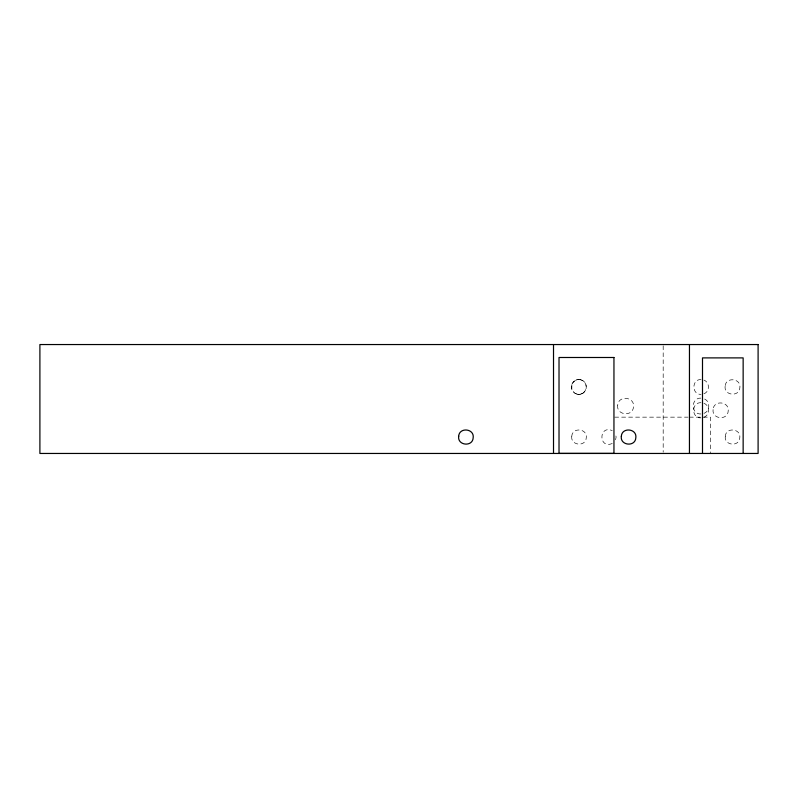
<?xml version="1.0" encoding="UTF-8"?>
<svg xmlns="http://www.w3.org/2000/svg" width="798" height="798" viewBox="0 0 798 798"><rect width="100%" height="100%" fill="white"/><g stroke="black" fill="none" stroke-linecap="round" stroke-linejoin="round"><path stroke-width="0.6" stroke-dasharray="3.99 2.99" d="M571.857 384.796L571.857 389.095L573.702 392.187M615.557 439.838L616.116 437.045L615.557 434.262M571.957 384.117L573.562 381.713L576.106 380.107M583.498 392.676C587.069 389.923 587.069 383.968 583.498 381.225M575.448 380.417C570.879 382.621 569.882 389.743 574.241 392.676M583.059 393.105L580.954 394.032M581.642 393.793C587.148 392.027 588.016 383.539 582.919 380.786M703.916 393.793C709.901 391.668 709.901 382.222 703.916 380.107M612.265 443.469C598.48 449.454 598.48 424.646 612.265 430.621M703.976 413.374C710.39 411.11 710.39 400.995 703.976 398.721M703.916 417.304C710.04 415.13 710.04 405.454 703.916 403.279M575.966 380.107L576.794 379.858M576.655 379.858L577.493 379.678M580.246 394.212L581.094 394.032M577.353 379.678L578.211 379.579M579.528 394.322L580.385 394.212M578.081 379.579L578.939 379.539M701.083 379.539C691.537 379.1 691.537 394.801 701.083 394.352M578.799 394.352L579.667 394.322M700.943 398.122C690.719 397.643 690.719 414.461 700.943 413.982M701.013 402.701C691.228 402.252 691.228 418.332 701.013 417.883M614.669 417.154L688.105 417.154M689.352 417.154L710.519 417.154L710.519 453.454M578.799 379.539L579.667 379.579M578.081 394.322L578.939 394.352M579.528 379.579L581.094 379.858M577.353 394.212L578.211 394.322M580.246 379.678L582.43 380.417M576.655 394.032L577.493 394.212M576.794 394.032L575.308 393.484M581.642 380.107L583.059 380.786M576.106 393.793L574.69 393.105M574.101 392.676L574.829 393.105M663.188 345.783L663.188 452.217M571.767 436.336C570.41 445.633 585.782 447.149 586.261 437.763C587.617 428.456 572.256 426.94 571.767 436.336M617.702 405.274C616.226 415.399 632.954 417.055 633.482 406.83C634.959 396.696 618.231 395.05 617.702 405.274M713.093 409.554C711.676 419.239 727.686 420.815 728.195 411.04C729.611 401.344 713.602 399.768 713.093 409.554M725.123 386.222C723.746 395.678 739.377 397.224 739.866 387.678C741.242 378.212 725.611 376.676 725.123 386.222M725.292 436.336C723.936 445.633 739.307 447.149 739.796 437.763C741.143 428.456 725.781 426.94 725.292 436.336"/><path stroke-width="1.2" d="M743.147 453.454L743.147 357.893L702.499 357.893L702.499 453.454M689.462 344.546L689.442 453.454M553.513 344.546L553.513 453.454M458.68 436.336C457.324 445.633 472.685 447.149 473.174 437.763C474.531 428.456 459.159 426.94 458.68 436.336M621.333 436.336C619.976 445.633 635.348 447.149 635.826 437.763C637.183 428.456 621.822 426.94 621.333 436.336M758.1 344.546L39.9 344.546L39.9 453.454L758.1 453.454L758.1 344.546M613.951 357.494L559.019 357.494L559.019 453.404L613.951 453.404L613.951 357.494"/></g></svg>
